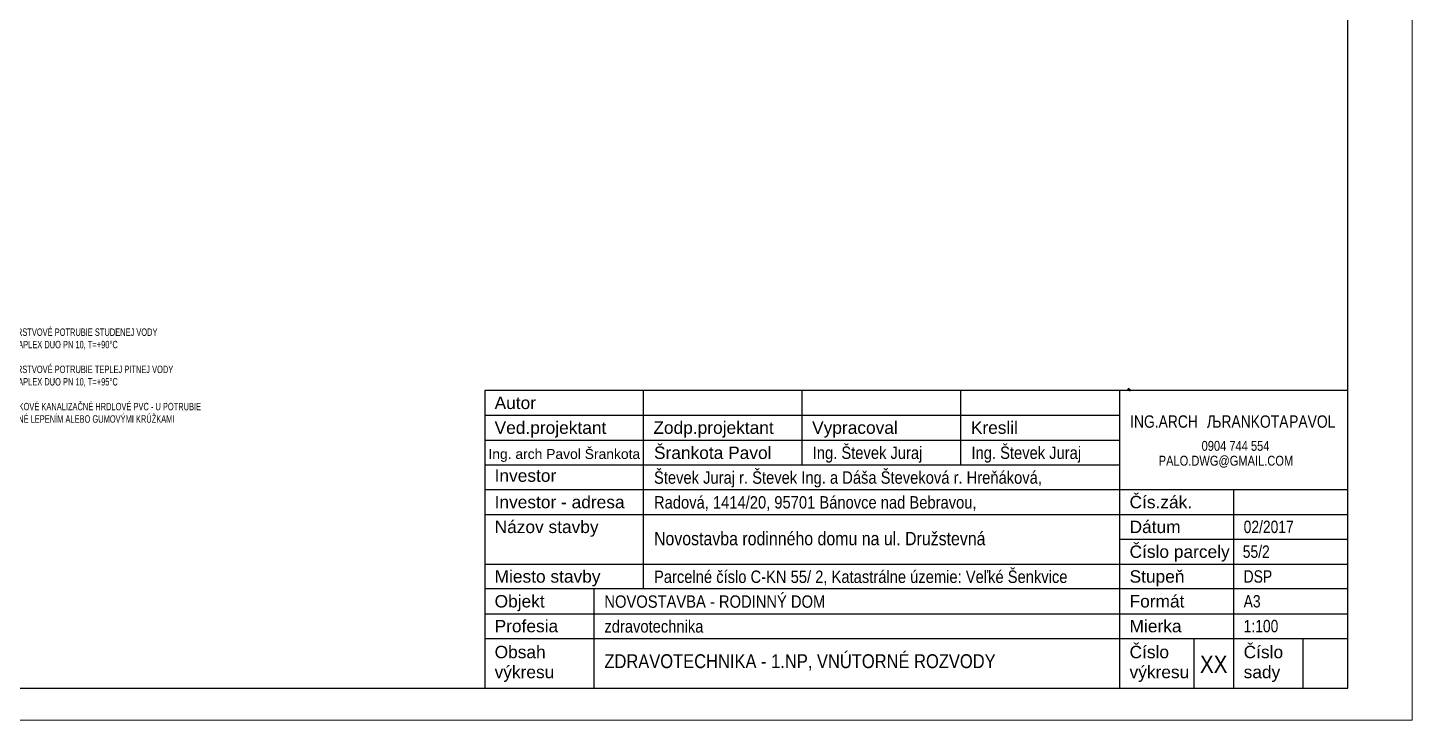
# Model space of a CAD drawing. Header units: millimetres. Extents: x -56794 to 98960, y -34660 to 63407.
# Drawn here: x 14159 to 42072, y 33707 to 47670 of the extents above; entities that cross this region are included whole.
import ezdxf
from ezdxf.enums import TextEntityAlignment as Align

# ---------------------------------------------------------------- set-up
doc = ezdxf.new("R2010")
doc.units = ezdxf.units.MM
doc.header["$LTSCALE"] = 100
for name, color, linetype in [('MUR_POH', 64, 'Continuous'), ('POP', 7, 'Continuous'), ('ROZPISKA100', 7, 'Continuous'), ('TXT_50_MIESTN', 7, 'Continuous')]:
    doc.layers.add(name, color=color, linetype=linetype)
doc.layers.add('P', color=250, linetype='Continuous', lineweight=100)
doc.layers.add('RAM_100', color=160, linetype='Continuous', plot=False)
doc.styles.add('ARIAL', font='arial.ttf', dxfattribs={"height": 250})
doc.styles.add('ROMANS', font='arial.ttf', dxfattribs={"width": 0.85})
doc.styles.get("Standard").update_dxf_attribs({"font": 'arial.ttf'})
doc.styles.add('TR-ELEC', font='TXT', dxfattribs={"width": 0.75, "height": 2})

# ---------------------------------------------------------------- blocks, each defined once
blk = doc.blocks.new('Z_RAM_A_3_hp 1220')
at = {"layer": 'POP', "linetype": 'Continuous'}
blk.add_lwpolyline([(-288.5, -408), (-6.5, -408), (-6.5, -13), (-288.5, -13)], close=True, dxfattribs=at)
at = {"layer": 'RAM_100', "color": 150, "linetype": 'Continuous', "lineweight": 0}
blk.add_lwpolyline([(-297, -420), (0, -420), (0, 0), (-297, 0)], close=True, dxfattribs=at)
at = {"layer": 'RAM_100', "linetype": 'Continuous'}
blk.add_lwpolyline([(-288.5, -13), (-288.5, -408), (-6.5, -408), (-6.5, -13)], close=True, dxfattribs=at)

msp = doc.modelspace()

# ---------------------------------------------------------------- linework, layer by layer
at = {"layer": 'P', "color": 252, "linetype": 'Continuous'}
msp.add_lwpolyline([(36375, 40388), (36353, 40357)], dxfattribs=at)
at = {"layer": 'ROZPISKA100', "color": 2}
for p, q in [((23372, 40357), (23372, 34357)), ((40772, 40357), (23372, 40357)), ((36172, 40357), (36172, 34357)), ((40772, 34357), (40772, 40357)), ((23372, 38357), (40772, 38357)), ((40772, 36357), (23372, 36357)), ((23372, 34357), (40772, 34357))]:
    msp.add_line(p, q, dxfattribs=at)
at = {"layer": 'ROZPISKA100'}
for p, q in [((26572, 36357), (26572, 40357)), ((29772, 38857), (29772, 40357)), ((32972, 38857), (32972, 40357)), ((23372, 39857), (36172, 39857)), ((23372, 39357), (36172, 39357)), ((23372, 38857), (36172, 38857)), ((38472, 34357), (38472, 38357)), ((23372, 37857), (40772, 37857)), ((36172, 37357), (40772, 37357)), ((23372, 36857), (40772, 36857)), ((25572, 36357), (25572, 34362)), ((23372, 35857), (40772, 35857)), ((23372, 35357), (40772, 35357)), ((37672, 34357), (37672, 35357)), ((39872, 34357), (39872, 35357))]:
    msp.add_line(p, q, dxfattribs=at)

# ---------------------------------------------------------------- block references
at = {"layer": 'MUR_POH', "ltscale": 0.3, "xscale": 100, "yscale": 100, "zscale": 100, "rotation": 270.0000000000635}
msp.add_blockref('Z_RAM_A_3_hp 1220', (42072, 33707), dxfattribs=at)

# ---------------------------------------------------------------- texts
at = {"layer": 'ROZPISKA100'}
for s, height, style, p in [('Autor', 250, 'ARIAL', (23572, 39982)), ('Ved.projektant', 250, 'ARIAL', (23572, 39482)), ('Zodp.projektant', 250, 'ARIAL', (26772, 39482)), ('Vypracoval', 250, 'ARIAL', (29972, 39482)), ('Kreslil', 250, 'ARIAL', (33172, 39482)), ('Ing. arch Pavol Šrankota ', 200, 'ROMANS', (23447, 38976)), ('Šrankota Pavol', 250, 'ROMANS', (26785, 38976)), ('Investor', 250, 'ARIAL', (23572, 38515)), ('Investor - adresa', 250, 'ARIAL', (23572, 37982)), ('Čís.zák.', 250, 'ARIAL', (36372, 37982)), ('Názov stavby', 250, 'ARIAL', (23572, 37482)), ('Dátum', 250, 'ARIAL', (36372, 37482)), ('Číslo parcely', 250, 'ARIAL', (36372, 36982)), ('Miesto stavby', 250, 'ARIAL', (23572, 36482)), ('Stupeň', 250, 'ARIAL', (36372, 36482)), ('Objekt', 250, 'ARIAL', (23572, 35982)), ('Formát', 250, 'ARIAL', (36372, 35982)), ('Profesia', 250, 'ARIAL', (23572, 35482)), ('Mierka', 250, 'ARIAL', (36372, 35482)), ('Obsah', 250, 'ARIAL', (23572, 34959)), ('Číslo', 250, 'ARIAL', (36372, 34959)), ('Číslo', 250, 'ARIAL', (38672, 34959)), ('výkresu', 250, 'ARIAL', (23572, 34556)), ('výkresu', 250, 'ARIAL', (36372, 34556)), ('sady', 250, 'ARIAL', (38672, 34556))]:
    msp.add_text(s, height=height, dxfattribs=dict(at, style=style)).set_placement(p)
at = {"layer": 'ROZPISKA100', "style": 'ROMANS', "width": 0.85}
for s, height, p in [('Ing. Števek Juraj', 250, (29985, 38976)), ('Ing. Števek Juraj', 250, (33185, 38976)), ('Števek Juraj r. Števek Ing. a Dáša Števeková r. Hreňáková, ', 250, (26785, 38476)), ('Radová, 1414/20, 95701 Bánovce nad Bebravou,', 250, (26785, 37976)), ('Novostavba rodinného domu na ul. Družstevná', 270, (26785, 37236)), ('Parcelné číslo C-KN 55/ 2, Katastrálne územie:^JVeľké Šenkvice', 250, (26785, 36476)), ('NOVOSTAVBA - RODINNÝ DOM', 250, (25785, 35976)), ('zdravotechnika', 250, (25785, 35476)), ('ZDRAVOTECHNIKA - 1.NP, VNÚTORNÉ ROZVODY', 280, (25785, 34759)), ('XX', 350, (37791, 34663))]:
    msp.add_text(s, height=height, dxfattribs=at).set_placement(p)
at = {"layer": 'ROZPISKA100', "width": 0.8}
for tag, p, s in [('ING.ARCH', (36383, 39605), 'KRESLIL'), ('ЉRANKOTA', (37929, 39605), 'KRESLIL'), ('PAVOL', (39589, 39605), 'KRESLIL'), ('02/2017', (38672, 37482), 'DÁTUM'), ('55/2', (38654, 36982), 'ARCH.ČÍSLO'), ('DSP', (38672, 36482), 'STUPEŇ'), ('A3', (38672, 35982), 'FORMÁT'), ('1:100', (38672, 35482), 'MIERKA')]:
    msp.add_attdef(tag, p, s, height=250, dxfattribs=at)
for tag, p in [('0904 744 554', (38508, 39240)), ('PALO.DWG@GMAIL.COM', (38315, 38940))]:
    msp.add_attdef(tag, text='KRESLIL', height=200, dxfattribs=at).set_placement(p, align=Align.MIDDLE_CENTER)
at = {"layer": 'TXT_50_MIESTN', "lineweight": 9, "ltscale": 5, "insert": (11691, 41857), "char_height": 150, "width": 11319.65, "attachment_point": 1, "style": 'TR-ELEC'}
msp.add_mtext('{LEGENDA POTRUBÍ\\P^I^I^IVIACVRSTVOVÉ POTRUBIE STUDENEJ VODY \\P^I^I^IIVAR . APLEX DUO PN 10, T=+90°C\\P\\P^I^I^IVIACVRSTVOVÉ POTRUBIE TEPLEJ PITNEJ VODY \\P^I^I^IIVAR . APLEX DUO PN 10, T=+95°C\\P\\P^I^I^ISPLAŠKOVÉ KANALIZAČNÉ HRDLOVÉ PVC - U POTRUBIE\\P^I^I^ISPÁJANÉ LEPENÍM ALEBO GUMOVÝMI KRÚŽKAMI }', dxfattribs=at)

doc.saveas('drawing.dxf')
